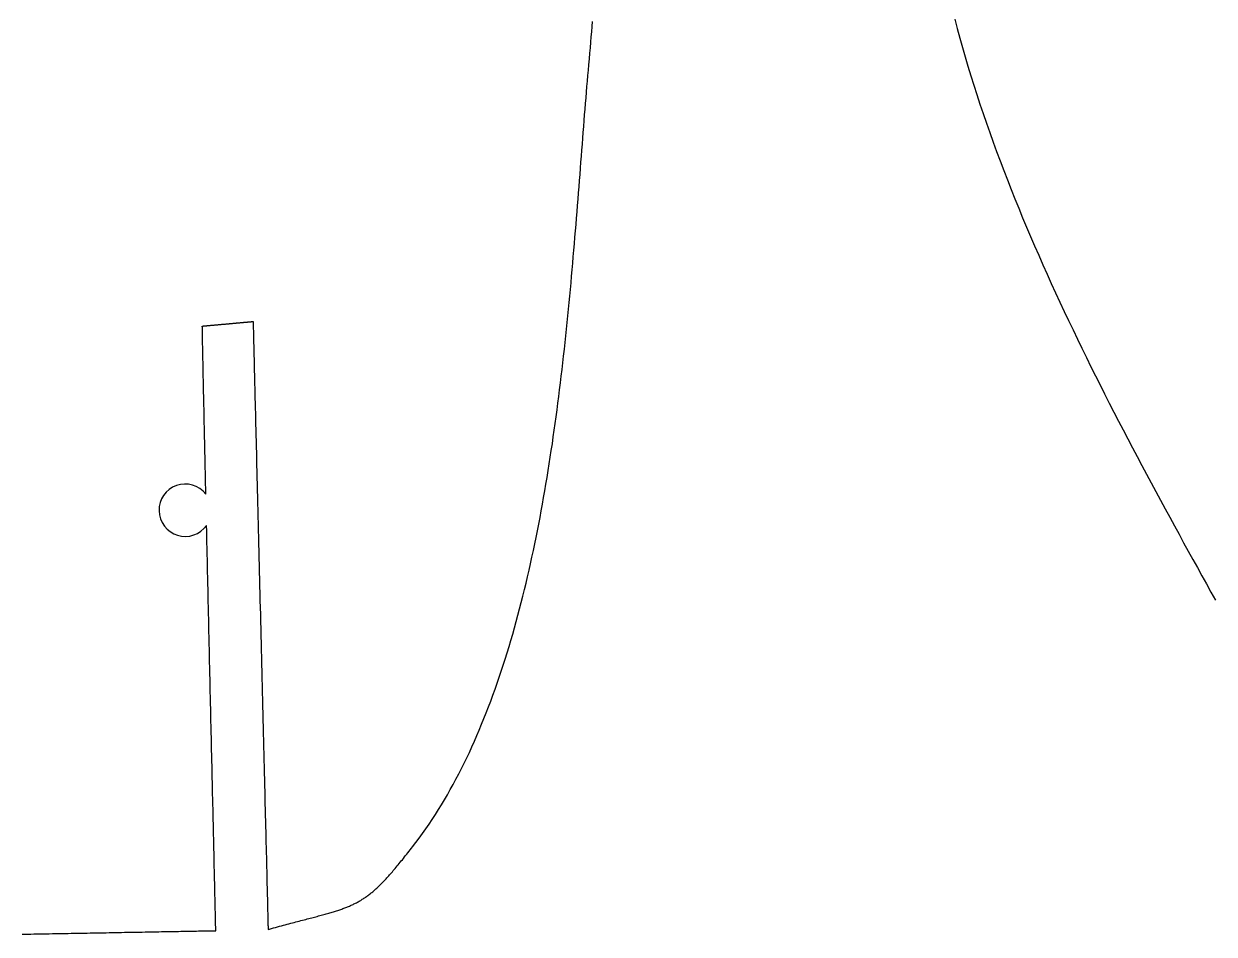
# Model space of a CAD drawing. Extents: x -41.2 to 15.8, y -4.2 to 22.
# Drawn here: x -26.95 to -20.13, y -3.48 to 1.73 of the extents above; entities that cross this region are included whole.
import ezdxf

# ---------------------------------------------------------------- set-up
doc = ezdxf.new("R2010")
doc.units = 0
doc.header["$MEASUREMENT"] = 0
doc.layers.get('0').update_dxf_attribs({"linetype": 'CONTINUOUS'})
doc.layers.add('LAYER_1', color=7, linetype='CONTINUOUS')

msp = doc.modelspace()

# ---------------------------------------------------------------- linework, layer by layer
msp.add_arc((-26.02773, -1.05399), 0.15, 37.790682, 324.760469)
at = {"layer": 'LAYER_1', "color": 7}
for points in [[(-25.9092, -0.96207, 0), (-25.9099, -0.93086, 0), (-25.9106, -0.89992, 0), (-25.9113, -0.86926, 0), (-25.9119, -0.83889, 0), (-25.9126, -0.80883, 0), (-25.9132, -0.77908, 0), (-25.9139, -0.74966, 0), (-25.9145, -0.72057, 0), (-25.9152, -0.69183, 0), (-25.9158, -0.66344, 0), (-25.9164, -0.63543, 0), (-25.917, -0.60779, 0), (-25.9176, -0.58054, 0), (-25.9182, -0.55369, 0), (-25.9188, -0.52726, 0), (-25.9193, -0.50124, 0), (-25.9199, -0.47566, 0), (-25.9204, -0.45052, 0), (-25.9209, -0.42583, 0), (-25.9215, -0.40161, 0), (-25.922, -0.37787, 0), (-25.9225, -0.35461, 0), (-25.923, -0.33185, 0), (-25.9234, -0.30959, 0), (-25.9239, -0.28786, 0), (-25.9243, -0.26665, 0), (-25.9248, -0.24598, 0), (-25.9252, -0.22587, 0), (-25.9256, -0.20631, 0), (-25.926, -0.18733, 0), (-25.9264, -0.16893, 0), (-25.9267, -0.15112, 0), (-25.9271, -0.13392, 0), (-25.9274, -0.11733, 0), (-25.9277, -0.10138, 0), (-25.928, -0.08605, 0), (-25.9283, -0.07138, 0), (-25.9286, -0.05736, 0), (-25.9288, -0.04401, 0), (-25.9291, -0.03134, 0), (-25.9293, -0.01936, 0), (-25.9295, -0.00808, 0), (-25.9297, 0.00165, 0), (-25.9296, 0.00165, 0), (-25.9295, 0.00167, 0), (-25.9292, 0.00169, 0), (-25.9288, 0.00173, 0), (-25.9283, 0.00177, 0), (-25.9278, 0.00182, 0), (-25.9271, 0.00188, 0), (-25.9263, 0.00195, 0), (-25.9255, 0.00203, 0), (-25.9245, 0.00211, 0), (-25.9235, 0.00221, 0), (-25.9224, 0.00231, 0), (-25.9211, 0.00242, 0), (-25.9198, 0.00254, 0), (-25.9185, 0.00266, 0), (-25.917, 0.00279, 0), (-25.9154, 0.00293, 0), (-25.9138, 0.00308, 0), (-25.9121, 0.00323, 0), (-25.9103, 0.0034, 0), (-25.9085, 0.00356, 0), (-25.9066, 0.00374, 0), (-25.9046, 0.00392, 0), (-25.9025, 0.0041, 0), (-25.9004, 0.00429, 0), (-25.8982, 0.00449, 0), (-25.896, 0.0047, 0), (-25.8936, 0.00491, 0), (-25.8913, 0.00512, 0), (-25.8888, 0.00534, 0), (-25.8863, 0.00557, 0), (-25.8838, 0.0058, 0), (-25.8812, 0.00603, 0), (-25.8785, 0.00627, 0), (-25.8758, 0.00652, 0), (-25.8731, 0.00676, 0), (-25.8703, 0.00702, 0), (-25.8675, 0.00727, 0), (-25.8646, 0.00754, 0), (-25.8616, 0.0078, 0), (-25.8587, 0.00807, 0), (-25.8557, 0.00834, 0), (-25.8526, 0.00861, 0), (-25.8496, 0.00889, 0), (-25.8465, 0.00917, 0), (-25.8433, 0.00946, 0), (-25.8401, 0.00974, 0), (-25.8369, 0.01003, 0), (-25.8337, 0.01033, 0), (-25.8305, 0.01062, 0), (-25.8272, 0.01092, 0), (-25.8239, 0.01121, 0), (-25.8206, 0.01151, 0), (-25.8173, 0.01181, 0), (-25.8139, 0.01212, 0), (-25.8106, 0.01242, 0), (-25.8072, 0.01273, 0), (-25.8038, 0.01303, 0), (-25.8004, 0.01334, 0), (-25.797, 0.01365, 0), (-25.7936, 0.01396, 0), (-25.7902, 0.01426, 0), (-25.7867, 0.01457, 0), (-25.7833, 0.01488, 0), (-25.7799, 0.01519, 0), (-25.7765, 0.0155, 0), (-25.7731, 0.01581, 0), (-25.7697, 0.01612, 0), (-25.7663, 0.01643, 0), (-25.7629, 0.01673, 0), (-25.7595, 0.01704, 0), (-25.7561, 0.01734, 0), (-25.7528, 0.01765, 0), (-25.7494, 0.01795, 0), (-25.7461, 0.01825, 0), (-25.7428, 0.01855, 0), (-25.7395, 0.01885, 0), (-25.7362, 0.01914, 0), (-25.733, 0.01943, 0), (-25.7298, 0.01972, 0), (-25.7266, 0.02001, 0), (-25.7235, 0.0203, 0), (-25.7203, 0.02058, 0), (-25.7172, 0.02086, 0), (-25.7142, 0.02114, 0), (-25.7111, 0.02141, 0), (-25.7082, 0.02168, 0), (-25.7052, 0.02195, 0), (-25.7023, 0.02221, 0), (-25.6994, 0.02247, 0), (-25.6966, 0.02273, 0), (-25.6938, 0.02298, 0), (-25.6911, 0.02322, 0), (-25.6884, 0.02347, 0), (-25.6858, 0.0237, 0), (-25.6832, 0.02394, 0), (-25.6807, 0.02416, 0), (-25.6782, 0.02439, 0), (-25.6758, 0.02461, 0), (-25.6735, 0.02482, 0), (-25.6712, 0.02503, 0), (-25.669, 0.02523, 0), (-25.6668, 0.02542, 0), (-25.6647, 0.02561, 0), (-25.6627, 0.0258, 0), (-25.6607, 0.02597, 0), (-25.6588, 0.02614, 0), (-25.657, 0.02631, 0), (-25.6553, 0.02647, 0), (-25.6536, 0.02662, 0), (-25.652, 0.02676, 0), (-25.6505, 0.0269, 0), (-25.6491, 0.02703, 0), (-25.6477, 0.02715, 0), (-25.6464, 0.02726, 0), (-25.6453, 0.02737, 0), (-25.6442, 0.02747, 0), (-25.6432, 0.02756, 0), (-25.6423, 0.02764, 0), (-25.6415, 0.02771, 0), (-25.6407, 0.02778, 0), (-25.6401, 0.02784, 0), (-25.6396, 0.02788, 0), (-25.6391, 0.02792, 0), (-25.6388, 0.02795, 0), (-25.6386, 0.02797, 0), (-25.6385, 0.02798, 0), (-25.6384, 0.02791, 0), (-25.6384, 0.02683, 0), (-25.6384, 0.02449, 0), (-25.6383, 0.02092, 0), (-25.6382, 0.01613, 0), (-25.638, 0.01015, 0), (-25.6378, 0.003, 0), (-25.6376, -0.00531, 0), (-25.6374, -0.01475, 0), (-25.6371, -0.02531, 0), (-25.6368, -0.03696, 0), (-25.6365, -0.04968, 0), (-25.6362, -0.06346, 0), (-25.6358, -0.07827, 0), (-25.6354, -0.0941, 0), (-25.635, -0.11091, 0), (-25.6346, -0.12871, 0), (-25.6341, -0.14745, 0), (-25.6336, -0.16713, 0), (-25.6331, -0.18773, 0), (-25.6326, -0.20921, 0), (-25.632, -0.23157, 0), (-25.6315, -0.25478, 0), (-25.6309, -0.27883, 0), (-25.6303, -0.30369, 0), (-25.6296, -0.32934, 0), (-25.629, -0.35577, 0), (-25.6283, -0.38294, 0), (-25.6276, -0.41085, 0), (-25.6269, -0.43948, 0), (-25.6262, -0.46879, 0), (-25.6255, -0.49878, 0), (-25.6247, -0.52942, 0), (-25.6239, -0.5607, 0), (-25.6231, -0.59258, 0), (-25.6223, -0.62506, 0), (-25.6215, -0.65811, 0), (-25.6207, -0.69171, 0), (-25.6199, -0.72584, 0), (-25.619, -0.76049, 0), (-25.6181, -0.79563, 0), (-25.6173, -0.83124, 0), (-25.6164, -0.8673, 0), (-25.6155, -0.9038, 0), (-25.6146, -0.9407, 0), (-25.6136, -0.978, 0), (-25.6127, -1.01567, 0), (-25.6118, -1.05369, 0), (-25.6108, -1.09204, 0), (-25.6099, -1.1307, 0), (-25.6089, -1.16966, 0), (-25.6079, -1.20888, 0), (-25.607, -1.24836, 0), (-25.606, -1.28807, 0), (-25.605, -1.32798, 0), (-25.604, -1.36809, 0), (-25.603, -1.40837, 0), (-25.602, -1.44881, 0), (-25.601, -1.48937, 0), (-25.6, -1.53004, 0), (-25.599, -1.5708, 0), (-25.598, -1.61164, 0), (-25.597, -1.65252, 0), (-25.596, -1.69344, 0), (-25.595, -1.73436, 0), (-25.594, -1.77528, 0), (-25.593, -1.81616, 0), (-25.592, -1.857, 0), (-25.591, -1.89776, 0), (-25.5899, -1.93844, 0), (-25.5889, -1.97901, 0), (-25.5879, -2.01944, 0), (-25.587, -2.05973, 0), (-25.586, -2.09984, 0), (-25.585, -2.13977, 0), (-25.584, -2.17948, 0), (-25.583, -2.21897, 0), (-25.5821, -2.2582, 0), (-25.5811, -2.29716, 0), (-25.5801, -2.33583, 0), (-25.5792, -2.37419, 0), (-25.5783, -2.41223, 0), (-25.5773, -2.4499, 0), (-25.5764, -2.48721, 0), (-25.5755, -2.52413, 0), (-25.5746, -2.56064, 0), (-25.5737, -2.59671, 0), (-25.5728, -2.63234, 0), (-25.572, -2.66749, 0), (-25.5711, -2.70215, 0), (-25.5703, -2.7363, 0), (-25.5694, -2.76992, 0), (-25.5686, -2.80299, 0), (-25.5678, -2.83548, 0), (-25.567, -2.86739, 0), (-25.5663, -2.89868, 0), (-25.5655, -2.92934, 0), (-25.5648, -2.95935, 0), (-25.564, -2.98868, 0), (-25.5633, -3.01733, 0), (-25.5626, -3.04526, 0), (-25.562, -3.07246, 0), (-25.5613, -3.09891, 0), (-25.5607, -3.12458, 0), (-25.5601, -3.14947, 0), (-25.5595, -3.17354, 0), (-25.5589, -3.19678, 0), (-25.5584, -3.21916, 0), (-25.5578, -3.24068, 0), (-25.5573, -3.2613, 0), (-25.5568, -3.281, 0), (-25.5564, -3.29978, 0), (-25.5559, -3.3176, 0), (-25.5555, -3.33445, 0), (-25.5551, -3.3503, 0), (-25.5548, -3.36515, 0), (-25.5544, -3.37896, 0), (-25.5541, -3.39171, 0), (-25.5538, -3.4034, 0), (-25.5536, -3.41399, 0), (-25.5533, -3.42346, 0), (-25.5531, -3.4318, 0), (-25.5529, -3.43899, 0), (-25.5528, -3.44501, 0), (-25.5527, -3.44983, 0), (-25.5526, -3.45344, 0), (-25.5525, -3.45581, 0), (-25.5525, -3.45693, 0), (-25.545, -3.45493, 0), (-25.533, -3.4516, 0), (-25.5211, -3.44834, 0), (-25.5095, -3.44515, 0), (-25.498, -3.44202, 0), (-25.4867, -3.43896, 0), (-25.4756, -3.43596, 0), (-25.4647, -3.43302, 0), (-25.4539, -3.43014, 0), (-25.4433, -3.42732, 0), (-25.4328, -3.42455, 0), (-25.4226, -3.42183, 0), (-25.4124, -3.41917, 0), (-25.4025, -3.41655, 0), (-25.3927, -3.41399, 0), (-25.383, -3.41146, 0), (-25.3735, -3.40899, 0), (-25.3642, -3.40655, 0), (-25.355, -3.40416, 0), (-25.3459, -3.4018, 0), (-25.337, -3.39948, 0), (-25.3282, -3.39719, 0), (-25.3196, -3.39494, 0), (-25.311, -3.39272, 0), (-25.3027, -3.39053, 0), (-25.2944, -3.38837, 0), (-25.2863, -3.38623, 0), (-25.2783, -3.38412, 0), (-25.2705, -3.38203, 0), (-25.2627, -3.37995, 0), (-25.2551, -3.3779, 0), (-25.2476, -3.37587, 0), (-25.2402, -3.37385, 0), (-25.2329, -3.37184, 0), (-25.2257, -3.36984, 0), (-25.2187, -3.36786, 0), (-25.2117, -3.36588, 0), (-25.2049, -3.36391, 0), (-25.1981, -3.36194, 0), (-25.1915, -3.35997, 0), (-25.1849, -3.35801, 0), (-25.1784, -3.35604, 0), (-25.1721, -3.35407, 0), (-25.1658, -3.35209, 0), (-25.1596, -3.35011, 0), (-25.1535, -3.34812, 0), (-25.1474, -3.34612, 0), (-25.1415, -3.34411, 0), (-25.1356, -3.34208, 0), (-25.1298, -3.34004, 0), (-25.1241, -3.33798, 0), (-25.1185, -3.3359, 0), (-25.1129, -3.3338, 0), (-25.1074, -3.33167, 0), (-25.1019, -3.32952, 0), (-25.0965, -3.32735, 0), (-25.0912, -3.32514, 0), (-25.0859, -3.32291, 0), (-25.0807, -3.32064, 0), (-25.0756, -3.31834, 0), (-25.0705, -3.316, 0), (-25.0654, -3.31363, 0), (-25.0604, -3.31121, 0), (-25.0554, -3.30876, 0), (-25.0505, -3.30626, 0), (-25.0456, -3.30372, 0), (-25.0407, -3.30113, 0), (-25.0359, -3.29849, 0), (-25.0311, -3.2958, 0), (-25.0264, -3.29306, 0), (-25.0216, -3.29026, 0), (-25.0169, -3.28741, 0), (-25.0123, -3.28451, 0), (-25.0076, -3.28154, 0), (-25.003, -3.27851, 0), (-24.9983, -3.27542, 0), (-24.9937, -3.27226, 0), (-24.9891, -3.26904, 0), (-24.9845, -3.26575, 0), (-24.98, -3.26239, 0), (-24.9754, -3.25895, 0), (-24.9708, -3.25545, 0), (-24.9662, -3.25186, 0), (-24.9617, -3.2482, 0), (-24.9571, -3.24446, 0), (-24.9525, -3.24064, 0), (-24.9479, -3.23674, 0), (-24.9433, -3.23275, 0), (-24.9387, -3.22867, 0), (-24.9341, -3.22451, 0), (-24.9294, -3.22025, 0), (-24.9247, -3.21591, 0), (-24.92, -3.21147, 0), (-24.9153, -3.20693, 0), (-24.9106, -3.2023, 0), (-24.9058, -3.19757, 0), (-24.901, -3.19273, 0), (-24.8962, -3.1878, 0), (-24.8913, -3.18276, 0), (-24.8864, -3.17761, 0), (-24.8814, -3.17235, 0), (-24.8764, -3.16699, 0), (-24.8714, -3.16151, 0), (-24.8663, -3.15592, 0), (-24.8611, -3.15021, 0), (-24.856, -3.14438, 0), (-24.8507, -3.13844, 0), (-24.8454, -3.13238, 0), (-24.84, -3.12619, 0), (-24.8346, -3.11988, 0), (-24.8291, -3.11344, 0), (-24.8236, -3.10687, 0), (-24.818, -3.10017, 0), (-24.8123, -3.09334, 0), (-24.8065, -3.08638, 0), (-24.8007, -3.07928, 0), (-24.7947, -3.07204, 0), (-24.7888, -3.06467, 0), (-24.7827, -3.05715, 0), (-24.7765, -3.04949, 0), (-24.7703, -3.04169, 0), (-24.7639, -3.03374, 0), (-24.7575, -3.02564, 0), (-24.751, -3.01739, 0), (-24.7444, -3.00899, 0), (-24.7377, -3.00044, 0), (-24.7308, -2.99173, 0), (-24.7239, -2.98286, 0), (-24.7057, -2.95916, 0), (-24.6863, -2.93326, 0), (-24.6672, -2.90699, 0), (-24.6484, -2.88037, 0), (-24.6299, -2.8534, 0), (-24.6117, -2.82608, 0), (-24.5937, -2.79843, 0), (-24.576, -2.77043, 0), (-24.5586, -2.74211, 0), (-24.5415, -2.71346, 0), (-24.5246, -2.6845, 0), (-24.508, -2.65522, 0), (-24.4916, -2.62562, 0), (-24.4755, -2.59573, 0), (-24.4597, -2.56553, 0), (-24.4441, -2.53505, 0), (-24.4288, -2.50427, 0), (-24.4137, -2.47321, 0), (-24.3988, -2.44187, 0), (-24.3843, -2.41026, 0), (-24.3699, -2.37838, 0), (-24.3558, -2.34623, 0), (-24.3419, -2.31383, 0), (-24.3283, -2.28118, 0), (-24.3149, -2.24827, 0), (-24.3017, -2.21513, 0), (-24.2888, -2.18175, 0), (-24.276, -2.14814, 0), (-24.2635, -2.11429, 0), (-24.2513, -2.08023, 0), (-24.2392, -2.04595, 0), (-24.2273, -2.01146, 0), (-24.2157, -1.97677, 0), (-24.2043, -1.94187, 0), (-24.1931, -1.90678, 0), (-24.1821, -1.87149, 0), (-24.1712, -1.83603, 0), (-24.1606, -1.80038, 0), (-24.1502, -1.76455, 0), (-24.14, -1.72856, 0), (-24.13, -1.6924, 0), (-24.1201, -1.65608, 0), (-24.1105, -1.6196, 0), (-24.101, -1.58298, 0), (-24.0918, -1.54621, 0), (-24.0827, -1.5093, 0), (-24.0737, -1.47226, 0), (-24.065, -1.43509, 0), (-24.0564, -1.39779, 0), (-24.048, -1.36038, 0), (-24.0398, -1.32286, 0), (-24.0317, -1.28522, 0), (-24.0238, -1.24748, 0), (-24.0161, -1.20965, 0), (-24.0085, -1.17172, 0), (-24.001, -1.13371, 0), (-23.9937, -1.09561, 0), (-23.9866, -1.05743, 0), (-23.9796, -1.01919, 0), (-23.9728, -0.98087, 0), (-23.9661, -0.9425, 0), (-23.9596, -0.90406, 0), (-23.9531, -0.86558, 0), (-23.9469, -0.82705, 0), (-23.9407, -0.78848, 0), (-23.9347, -0.74987, 0), (-23.9288, -0.71123, 0), (-23.923, -0.67257, 0), (-23.9174, -0.63388, 0), (-23.9119, -0.59518, 0), (-23.9065, -0.55647, 0), (-23.9012, -0.51776, 0), (-23.896, -0.47904, 0), (-23.891, -0.44034, 0), (-23.886, -0.40164, 0), (-23.8812, -0.36295, 0), (-23.8764, -0.32429, 0), (-23.8718, -0.28565, 0), (-23.8672, -0.24705, 0), (-23.8628, -0.20848, 0), (-23.8584, -0.16995, 0), (-23.8542, -0.13147, 0), (-23.85, -0.09304, 0), (-23.8459, -0.05467, 0), (-23.8419, -0.01636, 0), (-23.838, 0.02189, 0), (-23.8341, 0.06006, 0), (-23.8304, 0.09815, 0), (-23.8267, 0.13616, 0), (-23.8231, 0.17409, 0), (-23.8195, 0.21192, 0), (-23.816, 0.24965, 0), (-23.8126, 0.28728, 0), (-23.8092, 0.3248, 0), (-23.8059, 0.3622, 0), (-23.8027, 0.39949, 0), (-23.7995, 0.43665, 0), (-23.7963, 0.47369, 0), (-23.7932, 0.51059, 0), (-23.7902, 0.54735, 0), (-23.7872, 0.58397, 0), (-23.7842, 0.62043, 0), (-23.7813, 0.65674, 0), (-23.7784, 0.6929, 0), (-23.7755, 0.72888, 0), (-23.7727, 0.7647, 0), (-23.7699, 0.80034, 0), (-23.7672, 0.8358, 0), (-23.7644, 0.87107, 0), (-23.7617, 0.90615, 0), (-23.759, 0.94104, 0), (-23.7563, 0.97573, 0), (-23.7536, 1.0102, 0), (-23.751, 1.04447, 0), (-23.7483, 1.07852, 0), (-23.7457, 1.11235, 0), (-23.743, 1.14595, 0), (-23.7404, 1.17932, 0), (-23.7378, 1.21245, 0), (-23.7351, 1.24534, 0), (-23.7325, 1.27798, 0), (-23.7298, 1.31037, 0), (-23.7271, 1.3425, 0), (-23.7245, 1.37437, 0), (-23.7218, 1.40596, 0), (-23.7191, 1.43729, 0), (-23.7163, 1.46833, 0), (-23.7135, 1.49958, 0), (-23.7106, 1.53287, 0), (-23.7077, 1.56548, 0), (-23.7049, 1.59742, 0), (-23.7023, 1.6287, 0), (-23.6997, 1.65933, 0), (-23.6973, 1.68931, 0), (-23.695, 1.71865, 0), (-23.6927, 1.74738, 0)], [(-21.616, 1.76085, 0), (-21.6019, 1.707, 0), (-21.5874, 1.65308, 0), (-21.5723, 1.59909, 0), (-21.5568, 1.54504, 0), (-21.5407, 1.49094, 0), (-21.5242, 1.43679, 0), (-21.5072, 1.3826, 0), (-21.4898, 1.32837, 0), (-21.4719, 1.27412, 0), (-21.4536, 1.21984, 0), (-21.4349, 1.16555, 0), (-21.4158, 1.11125, 0), (-21.3962, 1.05694, 0), (-21.3763, 1.00264, 0), (-21.356, 0.94835, 0), (-21.3353, 0.89407, 0), (-21.3143, 0.83981, 0), (-21.2929, 0.78559, 0), (-21.2712, 0.73139, 0), (-21.2492, 0.67724, 0), (-21.2268, 0.62314, 0), (-21.2042, 0.56909, 0), (-21.1812, 0.51509, 0), (-21.158, 0.46117, 0), (-21.1345, 0.40732, 0), (-21.1107, 0.35354, 0), (-21.0867, 0.29985, 0), (-21.0625, 0.24626, 0), (-21.038, 0.19276, 0), (-21.0133, 0.13936, 0), (-20.9884, 0.08608, 0), (-20.9633, 0.03291, 0), (-20.938, -0.02014, 0), (-20.9126, -0.07306, 0), (-20.887, -0.12584, 0), (-20.8612, -0.17848, 0), (-20.8353, -0.23097, 0), (-20.8092, -0.2833, 0), (-20.7831, -0.33548, 0), (-20.7568, -0.38749, 0), (-20.7304, -0.43933, 0), (-20.704, -0.49098, 0), (-20.6775, -0.54245, 0), (-20.6509, -0.59373, 0), (-20.6242, -0.64481, 0), (-20.5975, -0.69568, 0), (-20.5708, -0.74634, 0), (-20.544, -0.79679, 0), (-20.5172, -0.84701, 0), (-20.4904, -0.897, 0), (-20.4637, -0.94675, 0), (-20.4369, -0.99626, 0), (-20.4102, -1.04552, 0), (-20.3835, -1.09453, 0), (-20.3569, -1.14328, 0), (-20.3304, -1.19175, 0), (-20.3039, -1.23995, 0), (-20.2775, -1.28788, 0), (-20.2512, -1.33551, 0), (-20.225, -1.38285, 0), (-20.1989, -1.42989, 0), (-20.1729, -1.47663, 0), (-20.1471, -1.52305, 0), (-20.1214, -1.56916, 0)], [(-26.9626, -3.48434, 0), (-26.9459, -3.48404, 0), (-26.9291, -3.48373, 0), (-26.912, -3.48342, 0), (-26.8949, -3.48311, 0), (-26.8776, -3.4828, 0), (-26.8602, -3.48248, 0), (-26.8426, -3.48216, 0), (-26.825, -3.48184, 0), (-26.8072, -3.48152, 0), (-26.7894, -3.4812, 0), (-26.7715, -3.48087, 0), (-26.7535, -3.48054, 0), (-26.7355, -3.48022, 0), (-26.7174, -3.47989, 0), (-26.6992, -3.47956, 0), (-26.6811, -3.47923, 0), (-26.6629, -3.4789, 0), (-26.6447, -3.47857, 0), (-26.6264, -3.47824, 0), (-26.6082, -3.4779, 0), (-26.59, -3.47757, 0), (-26.5718, -3.47724, 0), (-26.5536, -3.47691, 0), (-26.5355, -3.47658, 0), (-26.5174, -3.47626, 0), (-26.4994, -3.47593, 0), (-26.4814, -3.4756, 0), (-26.4635, -3.47528, 0), (-26.4457, -3.47495, 0), (-26.428, -3.47463, 0), (-26.4104, -3.47431, 0), (-26.3929, -3.47399, 0), (-26.3755, -3.47368, 0), (-26.3582, -3.47336, 0), (-26.3411, -3.47305, 0), (-26.3241, -3.47274, 0), (-26.3072, -3.47244, 0), (-26.2906, -3.47213, 0), (-26.2741, -3.47183, 0), (-26.2577, -3.47154, 0), (-26.2416, -3.47125, 0), (-26.2256, -3.47096, 0), (-26.2099, -3.47067, 0), (-26.1944, -3.47039, 0), (-26.1791, -3.47011, 0), (-26.164, -3.46984, 0), (-26.1492, -3.46957, 0), (-26.1347, -3.4693, 0), (-26.1203, -3.46904, 0), (-26.1063, -3.46879, 0), (-26.0925, -3.46854, 0), (-26.0791, -3.46829, 0), (-26.0659, -3.46805, 0), (-26.053, -3.46782, 0), (-26.0405, -3.46759, 0), (-26.0282, -3.46737, 0), (-26.0163, -3.46715, 0), (-26.0047, -3.46694, 0), (-25.9935, -3.46674, 0), (-25.9827, -3.46654, 0), (-25.9722, -3.46635, 0), (-25.9621, -3.46617, 0), (-25.9523, -3.46599, 0), (-25.943, -3.46582, 0), (-25.9341, -3.46566, 0), (-25.9256, -3.4655, 0), (-25.9175, -3.46536, 0), (-25.9098, -3.46522, 0), (-25.9026, -3.46509, 0), (-25.8958, -3.46496, 0), (-25.8895, -3.46485, 0), (-25.8836, -3.46474, 0), (-25.8782, -3.46464, 0), (-25.8733, -3.46456, 0), (-25.8689, -3.46448, 0), (-25.865, -3.4644, 0), (-25.8616, -3.46434, 0), (-25.8587, -3.46429, 0), (-25.8564, -3.46425, 0), (-25.8545, -3.46421, 0), (-25.8533, -3.46419, 0), (-25.8526, -3.46418, 0), (-25.8525, -3.46064, 0), (-25.8528, -3.44539, 0), (-25.8532, -3.42951, 0), (-25.8536, -3.41299, 0), (-25.854, -3.39586, 0), (-25.8544, -3.37813, 0), (-25.8548, -3.3598, 0), (-25.8552, -3.34088, 0), (-25.8557, -3.32139, 0), (-25.8561, -3.30134, 0), (-25.8566, -3.28074, 0), (-25.8571, -3.2596, 0), (-25.8576, -3.23792, 0), (-25.8581, -3.21573, 0), (-25.8586, -3.19302, 0), (-25.8592, -3.16982, 0), (-25.8597, -3.14613, 0), (-25.8603, -3.12197, 0), (-25.8608, -3.09734, 0), (-25.8614, -3.07225, 0), (-25.862, -3.04672, 0), (-25.8626, -3.02075, 0), (-25.8632, -2.99436, 0), (-25.8638, -2.96756, 0), (-25.8644, -2.94036, 0), (-25.865, -2.91277, 0), (-25.8657, -2.8848, 0), (-25.8663, -2.85645, 0), (-25.867, -2.82775, 0), (-25.8677, -2.79871, 0), (-25.8683, -2.76932, 0), (-25.869, -2.73961, 0), (-25.8697, -2.70958, 0), (-25.8704, -2.67925, 0), (-25.8711, -2.64863, 0), (-25.8718, -2.61772, 0), (-25.8725, -2.58654, 0), (-25.8732, -2.55509, 0), (-25.8739, -2.5234, 0), (-25.8747, -2.49147, 0), (-25.8754, -2.4593, 0), (-25.8761, -2.42692, 0), (-25.8769, -2.39433, 0), (-25.8776, -2.36154, 0), (-25.8784, -2.32857, 0), (-25.8791, -2.29542, 0), (-25.8799, -2.26211, 0), (-25.8807, -2.22864, 0), (-25.8814, -2.19502, 0), (-25.8822, -2.16128, 0), (-25.883, -2.12741, 0), (-25.8837, -2.09343, 0), (-25.8845, -2.05936, 0), (-25.8853, -2.02519, 0), (-25.8861, -1.99094, 0), (-25.8868, -1.95663, 0), (-25.8876, -1.92225, 0), (-25.8884, -1.88783, 0), (-25.8892, -1.85338, 0), (-25.89, -1.8189, 0), (-25.8907, -1.7844, 0), (-25.8915, -1.7499, 0), (-25.8923, -1.71541, 0), (-25.8931, -1.68094, 0), (-25.8939, -1.64649, 0), (-25.8946, -1.61208, 0), (-25.8954, -1.57773, 0), (-25.8962, -1.54343, 0), (-25.897, -1.50921, 0), (-25.8977, -1.47507, 0), (-25.8985, -1.44102, 0), (-25.8993, -1.40707, 0), (-25.9, -1.37324, 0), (-25.9008, -1.33954, 0), (-25.9015, -1.30597, 0), (-25.9023, -1.27254, 0), (-25.903, -1.23928, 0), (-25.9038, -1.20618, 0), (-25.9045, -1.17327, 0), (-25.9052, -1.14054, 0)]]:
    msp.add_polyline3d(points, dxfattribs=at)

doc.saveas('drawing.dxf')
